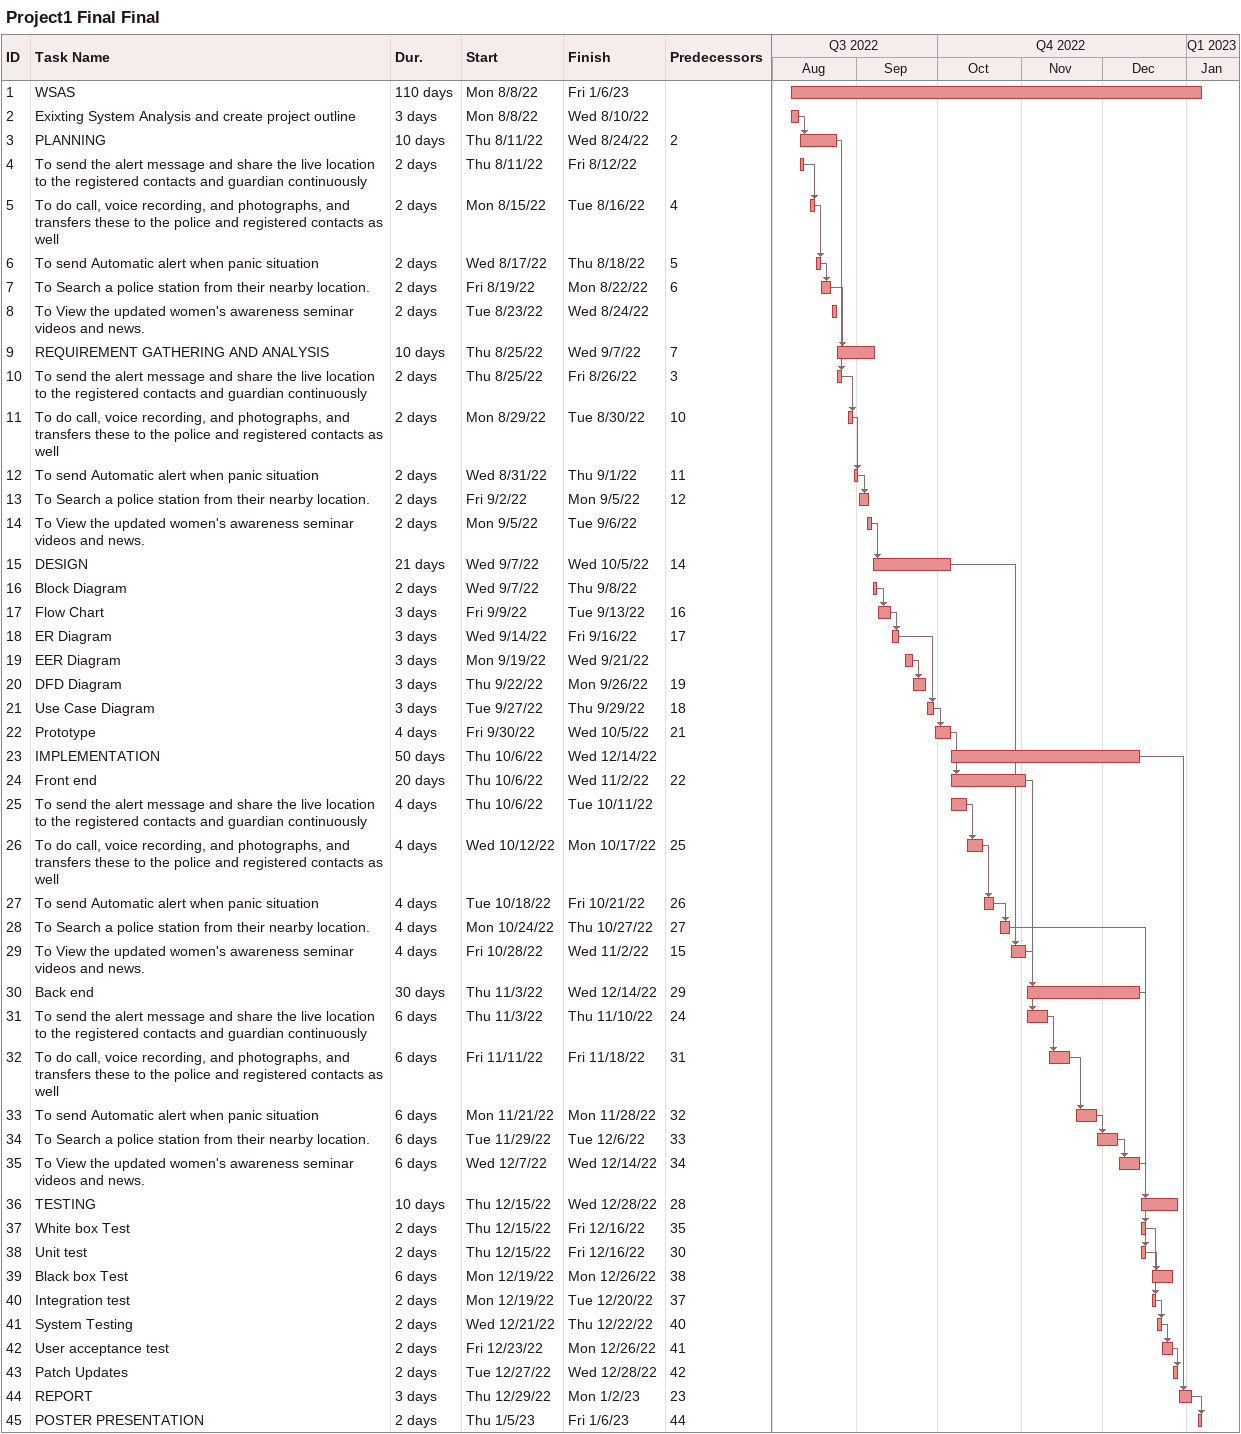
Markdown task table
Project1 Final Final

| ID | Task | Duration | Start | Finish | Predecessors |
|---|---|---|---|---|---|
| 1 | WSAS | 110d | 2022-08-08 | 2023-01-06 |  |
| 2 | Exixting System Analysis and create project outline | 3d | 2022-08-08 | 2022-08-10 |  |
| 3 | PLANNING | 10d | 2022-08-11 | 2022-08-24 | 2 |
| 4 | To send the alert message and share the live location to the registered contacts and guardian continuously | 2d | 2022-08-11 | 2022-08-12 |  |
| 5 | To do call, voice recording, and photographs, and transfers these to the police and registered contacts as well | 2d | 2022-08-15 | 2022-08-16 | 4 |
| 6 | To send Automatic alert when panic situation | 2d | 2022-08-17 | 2022-08-18 | 5 |
| 7 | To Search a police station from their nearby location. | 2d | 2022-08-19 | 2022-08-22 | 6 |
| 8 | To View the updated women's awareness seminar videos and news. | 2d | 2022-08-23 | 2022-08-24 |  |
| 9 | REQUIREMENT GATHERING AND ANALYSIS | 10d | 2022-08-25 | 2022-09-07 | 7 |
| 10 | To send the alert message and share the live location to the registered contacts and guardian continuously | 2d | 2022-08-25 | 2022-08-26 | 3 |
| 11 | To do call, voice recording, and photographs, and transfers these to the police and registered contacts as well | 2d | 2022-08-29 | 2022-08-30 | 10 |
| 12 | To send Automatic alert when panic situation | 2d | 2022-08-31 | 2022-09-01 | 11 |
| 13 | To Search a police station from their nearby location. | 2d | 2022-09-02 | 2022-09-05 | 12 |
| 14 | To View the updated women's awareness seminar videos and news. | 2d | 2022-09-05 | 2022-09-06 |  |
| 15 | DESIGN | 21d | 2022-09-07 | 2022-10-05 | 14 |
| 16 | Block Diagram | 2d | 2022-09-07 | 2022-09-08 |  |
| 17 | Flow Chart | 3d | 2022-09-09 | 2022-09-13 | 16 |
| 18 | ER Diagram | 3d | 2022-09-14 | 2022-09-16 | 17 |
| 19 | EER Diagram | 3d | 2022-09-19 | 2022-09-21 |  |
| 20 | DFD Diagram | 3d | 2022-09-22 | 2022-09-26 | 19 |
| 21 | Use Case Diagram | 3d | 2022-09-27 | 2022-09-29 | 18 |
| 22 | Prototype | 4d | 2022-09-30 | 2022-10-05 | 21 |
| 23 | IMPLEMENTATION | 50d | 2022-10-06 | 2022-12-14 |  |
| 24 | Front end | 20d | 2022-10-06 | 2022-11-02 | 22 |
| 25 | To send the alert message and share the live location to the registered contacts and guardian continuously | 4d | 2022-10-06 | 2022-10-11 |  |
| 26 | To do call, voice recording, and photographs, and transfers these to the police and registered contacts as well | 4d | 2022-10-12 | 2022-10-17 | 25 |
| 27 | To send Automatic alert when panic situation | 4d | 2022-10-18 | 2022-10-21 | 26 |
| 28 | To Search a police station from their nearby location. | 4d | 2022-10-24 | 2022-10-27 | 27 |
| 29 | To View the updated women's awareness seminar videos and news. | 4d | 2022-10-28 | 2022-11-02 | 15 |
| 30 | Back end | 30d | 2022-11-03 | 2022-12-14 | 29 |
| 31 | To send the alert message and share the live location to the registered contacts and guardian continuously | 6d | 2022-11-03 | 2022-11-10 | 24 |
| 32 | To do call, voice recording, and photographs, and transfers these to the police and registered contacts as well | 6d | 2022-11-11 | 2022-11-18 | 31 |
| 33 | To send Automatic alert when panic situation | 6d | 2022-11-21 | 2022-11-28 | 32 |
| 34 | To Search a police station from their nearby location. | 6d | 2022-11-29 | 2022-12-06 | 33 |
| 35 | To View the updated women's awareness seminar videos and news. | 6d | 2022-12-07 | 2022-12-14 | 34 |
| 36 | TESTING | 10d | 2022-12-15 | 2022-12-28 | 28 |
| 37 | White box Test | 2d | 2022-12-15 | 2022-12-16 | 35 |
| 38 | Unit test | 2d | 2022-12-15 | 2022-12-16 | 30 |
| 39 | Black box Test | 6d | 2022-12-19 | 2022-12-26 | 38 |
| 40 | Integration test | 2d | 2022-12-19 | 2022-12-20 | 37 |
| 41 | System Testing | 2d | 2022-12-21 | 2022-12-22 | 40 |
| 42 | User acceptance test | 2d | 2022-12-23 | 2022-12-26 | 41 |
| 43 | Patch Updates | 2d | 2022-12-27 | 2022-12-28 | 42 |
| 44 | REPORT | 3d | 2022-12-29 | 2023-01-02 | 23 |
| 45 | POSTER PRESENTATION | 2d | 2023-01-05 | 2023-01-06 | 44 |
